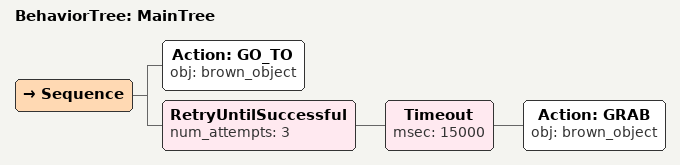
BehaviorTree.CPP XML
<root main_tree_to_execute="MainTree">
  <BehaviorTree ID="MainTree">
    <Sequence>
      <!-- Go to brown_object -->
      <Action ID="GO_TO" obj="brown_object" />
      <!-- Retry GRASP brown_object up to 3 attempts -->
      <RetryUntilSuccessful num_attempts="3">
        <!-- Timeout: GRASP brown_object within 15s -->
        <Timeout msec="15000">
          <!-- Grasp brown_object -->
          <Action ID="GRAB" obj="brown_object" />
        </Timeout>
      </RetryUntilSuccessful>
    </Sequence>
  </BehaviorTree>
</root>
